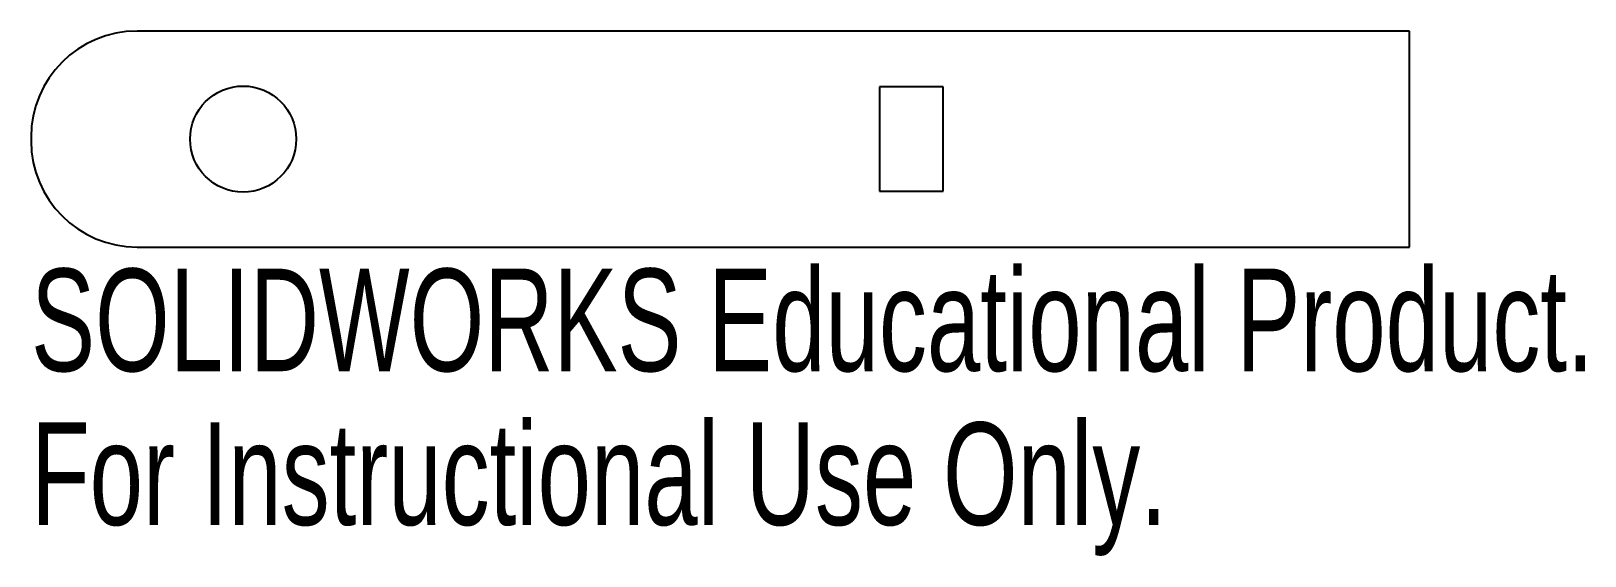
# Model space of a CAD drawing. Header units: millimetres. Extents: x 0 to 73.3, y -14.6 to 10.2.
import ezdxf

# ---------------------------------------------------------------- set-up
doc = ezdxf.new("R2010")
doc.units = ezdxf.units.MM
doc.styles.add('SLDTEXTSTYLE0', font='TXT', dxfattribs={"width": 0.7})

msp = doc.modelspace()

# ---------------------------------------------------------------- linework, layer by layer
at = {"color": 7, "linetype": 'Continuous', "lineweight": 25}
for p, q in [((65, 10.18), (5, 10.18)), ((65, 0), (65, 10.18)), ((40, 7.545), (40, 2.635)), ((43, 7.545), (40, 7.545)), ((43, 2.635), (43, 7.545)), ((0, 5.18), (0, 5)), ((40, 2.635), (43, 2.635)), ((5, 0), (65, 0))]:
    msp.add_line(p, q, dxfattribs=at)
msp.add_circle((10, 5.09), 2.5, dxfattribs=at)
for centre, start, end in [((5, 5.18), 90, 180), ((5, 5), 180, 270)]:
    msp.add_arc(centre, 5, start, end, dxfattribs=at)

# ---------------------------------------------------------------- texts
at = {"color": 7, "linetype": 'Continuous', "char_height": 4.83362, "attachment_point": 1, "style": 'SLDTEXTSTYLE0'}
for s, insert in [('SOLIDWORKS Educational Product.', (0, -1.02)), ('For Instructional Use Only.', (0, -8.27))]:
    msp.add_mtext(s, dxfattribs=dict(at, insert=insert))

doc.saveas('drawing.dxf')
